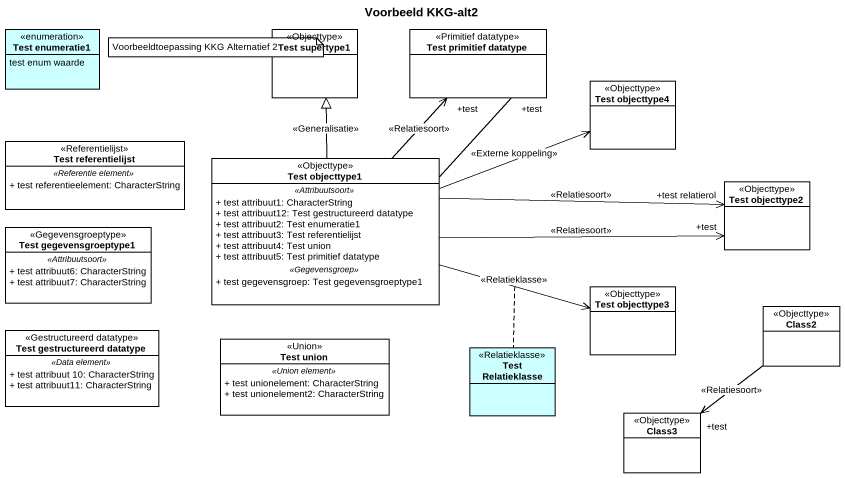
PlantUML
@startuml
title Voorbeeld KKG-alt2
hide circle
hide empty members
skinparam classAttributeIconSize 0
enum "Test enumeratie1" as Test_enumeratie1 #CCFFFF {
  test enum waarde
}
class "Test supertype1" as Test_supertype1 <<Objecttype>>
class "Test primitief datatype" as Test_primitief_datatype <<Primitief datatype>>
class "Test objecttype4" as Test_objecttype4 <<Objecttype>>
class "Test referentielijst" as Test_referentielijst <<Referentielijst>> {
  .. <<Referentie element>> ..
  + test referentieelement: CharacterString
}
class "Test objecttype1" as Test_objecttype1 <<Objecttype>> {
  .. <<Attribuutsoort>> ..
  + test attribuut1: CharacterString
  + test attribuut12: Test gestructureerd datatype
  + test attribuut2: Test enumeratie1
  + test attribuut3: Test referentielijst
  + test attribuut4: Test union
  + test attribuut5: Test primitief datatype
  .. <<Gegevensgroep>> ..
  + test gegevensgroep: Test gegevensgroeptype1
}
class "Test objecttype2" as Test_objecttype2 <<Objecttype>>
class "Test gegevensgroeptype1" as Test_gegevensgroeptype1 <<Gegevensgroeptype>> {
  .. <<Attribuutsoort>> ..
  + test attribuut6: CharacterString
  + test attribuut7: CharacterString
}
class "Test objecttype3" as Test_objecttype3 <<Objecttype>>
class "Test gestructureerd datatype" as Test_gestructureerd_datatype <<Gestructureerd datatype>> {
  .. <<Data element>> ..
  + test attribuut 10: CharacterString
  + test attribuut11: CharacterString
}
class "Test union" as Test_union <<Union>> {
  .. <<Union element>> ..
  + test unionelement: CharacterString
  + test unionelement2: CharacterString
}
class Class2 <<Objecttype>>
class "Test Relatieklasse" as Test_Relatieklasse <<Relatieklasse>> #CCFFFF
class Class3 <<Objecttype>>
Test_objecttype1 -up-|> Test_supertype1 : <<Generalisatie>>
Test_objecttype1 -up-> "+test" Test_primitief_datatype : <<Relatiesoort>>
Test_objecttype1 -up- "+test" Test_primitief_datatype
Test_objecttype1 -right-> Test_objecttype4 : <<Externe koppeling>>
Test_objecttype1 -right-> "+test" Test_objecttype2 : <<Relatiesoort>>
Test_objecttype1 -right-> "+test relatierol" Test_objecttype2 : <<Relatiesoort>>
Test_objecttype1 -right-> Test_objecttype3 : <<Relatieklasse>>
(Test_objecttype1, Test_objecttype3) .. Test_Relatieklasse
Class2 --> "+test" Class3 : <<Relatiesoort>>
note as N1
  Voorbeeldtoepassing KKG Alternatief 2
end note
@enduml
